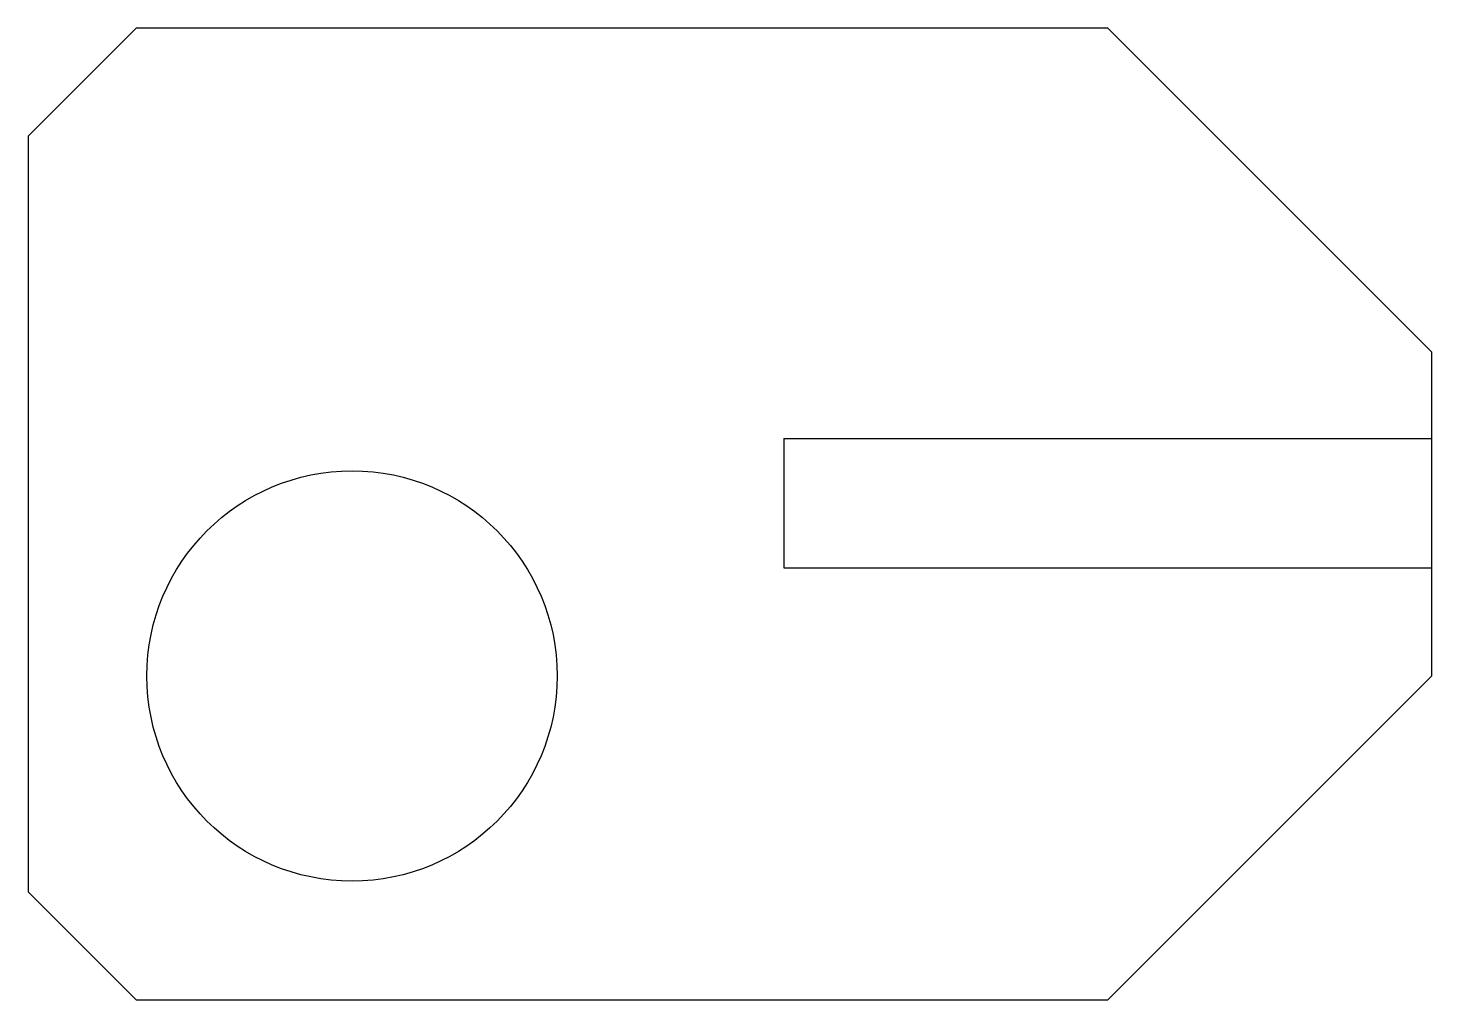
# Model space of a CAD drawing. Extents: x 0 to 65, y 0 to 45.
import ezdxf

# ---------------------------------------------------------------- set-up
doc = ezdxf.new("R2010")
doc.units = 0
doc.header["$MEASUREMENT"] = 0
doc.layers.get('0').update_dxf_attribs({"linetype": 'CONTINUOUS'})

msp = doc.modelspace()

# ---------------------------------------------------------------- linework, layer by layer
for p, q in [((5, 45), (0, 40)), ((50, 45), (5, 45)), ((65, 30), (50, 45)), ((0, 40), (0, 5)), ((65, 15), (65, 30)), ((50, 0), (65, 15)), ((0, 5), (5, 0)), ((5, 0), (50, 0))]:
    msp.add_line(p, q)
at = {"color": 1}
for p, q in [((35, 26), (65, 26)), ((35, 26), (35, 20)), ((35, 20), (65, 20))]:
    msp.add_line(p, q, dxfattribs=at)
msp.add_circle((15, 15), 9.5)

doc.saveas('drawing.dxf')
